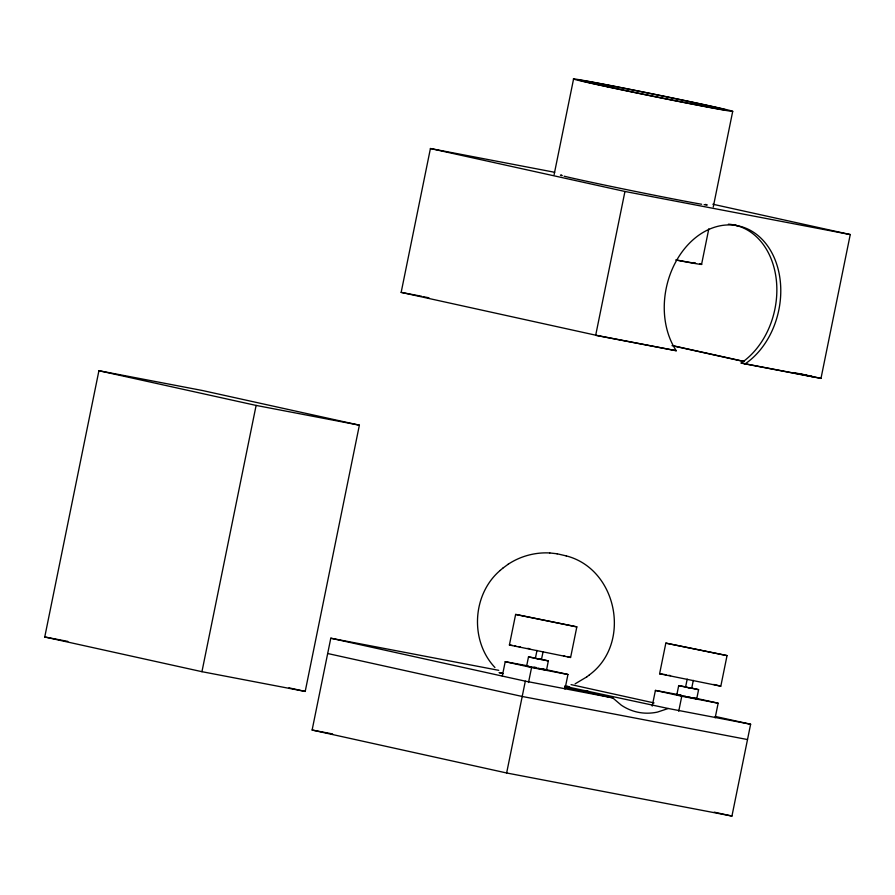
<?xml version="1.0" encoding="UTF-8"?>
<svg xmlns="http://www.w3.org/2000/svg" width="895" height="895" viewBox="0 0 895 895"><rect width="100%" height="100%" fill="white"/><g stroke="black" fill="none" stroke-linecap="round" stroke-linejoin="round"><path stroke-width="1.34" d="M44.75 636.983L98.92 370.72L202.18 390.466L359.376 425.17L305.206 691.432L201.946 671.686L44.75 636.983L67.852 641.402M201.946 671.686L256.115 405.424L98.92 370.72M715.25 716.436L750.625 724.245L731.942 816.061L506.637 772.978L312.12 730.029L330.792 638.213L498.75 670.333M728.407 224.175A74.967 57.336 -77.6 0 1 776.48 281.511A74.967 57.336 -77.6 0 1 741.161 363.023L745.087 363.896A74.967 57.336 -77.6 0 0 774.108 257.424A74.967 57.336 -77.6 0 0 691.13 241.549A74.967 57.336 -77.6 0 0 676.273 350.728L596.45 335.345L401.161 292.374L430.428 148.525L554.676 172.287M554.117 174.637L573.572 78.995M502.285 676.061L505.216 661.685L527.748 665.846M509.4 645.015L515.632 614.406L576.839 626.869L570.607 657.478L509.4 645.015L512.387 645.429M541.341 659.346L548.333 660.89L546.532 670.098L526.64 666.059L528.497 656.874L535.322 658.116M506.637 772.978L525.32 681.162L330.792 638.213M430.428 148.525L624.945 191.474L595.678 335.323L676.273 350.728M528.52 682.516L531.574 667.513L505.216 661.685M537 650.396L535.389 658.272M538.812 659.011L541.453 659.514L543.097 651.649M564.969 689.094L567.956 674.461L542.907 668.934M701.579 264.361L708.806 228.84M713.259 206.98L732.714 111.338M652.22 706.099L655.409 690.414L677.951 694.565M659.604 673.734L665.835 643.125L727.042 655.599L720.811 686.197L659.649 673.778L662.58 674.159M691.544 688.065L698.592 689.642L696.724 698.816L676.833 694.777L678.701 685.592L686.476 687.036M678.723 711.234L681.777 696.232L655.409 690.414M688.378 687.606L685.592 687.002L687.203 679.126M693.301 680.368L691.701 688.244L689.016 687.74M715.172 717.824L718.148 703.19L693.11 697.664M745.087 363.896L820.983 378.406L850.25 234.557L712.856 204.228M589.369 674.897C631.971 643.561 617.405 568.884 566.143 555.862M500.16 570.439C472.191 594.28 469.685 640.798 494.935 667.502M500.126 570.473L502.721 568.247M502.688 568.28L508.147 564.264M586.706 676.967L589.402 674.875M586.74 676.933L575.127 683.836M508.114 564.286C520.331 556.164 535.176 552.148 549.81 552.965M750.625 724.245L668.241 708.493L657.478 712.084A77.753 59.473 -77.6 0 1 621.264 705.148L612.717 697.876L564.879 687.315M548.355 660.924L538.499 658.944M526.64 666.059L528.341 666.316M698.592 689.642L688.702 687.673M676.833 694.777L678.041 694.956M567.877 674.472L531.574 667.513M718.07 703.201L681.777 696.232M576.839 626.869L515.665 614.44M570.495 657.489L567.117 656.55M727.042 655.599L665.835 643.125M720.699 686.208L716.235 685.022M549.754 552.953L557.261 553.792M502.263 673.04L499.086 672.604L503.102 673.655M564.857 686.185L569.656 686.912L567.061 686.185M663.598 674.338L666.014 674.774M535.915 658.351L538.175 658.888M556.88 553.725L566.244 555.896M514.547 645.821L515.822 646.056M518.731 646.593L520.353 646.906M668.934 675.322L670.556 675.624M529.538 666.54L531.686 666.954M679.741 695.27L682.74 695.851M624.945 191.474L850.25 234.557M401.161 292.374L421.634 296.29M423.447 296.748L428.918 297.8M741.161 363.023L812.358 376.638L794.648 372.734M256.115 405.424L359.376 425.17M564.655 686.297L668.241 708.493M525.32 681.162L612.717 697.876M747.504 739.55L522.21 696.467L327.682 653.518M312.12 730.029L332.593 733.945M527.77 648.349L529.795 648.752M533.454 667.301L536.429 667.905M679.607 694.9L681.296 695.236M684.619 696.221L685.615 696.422M534.561 667.211L536.318 667.569M688.803 687.796L678.701 685.592M538.298 658.72L540.345 659.134M538.6 659.067L528.497 656.874M538.723 658.91L540.166 659.212M688.68 697.048L690.627 697.451M538.477 668.319L541.318 668.912M692.361 697.82L696.724 698.816M542.918 669.259L546.532 670.098M734.75 225.115L737.458 225.708M674.069 345.973L743.443 361.289M799.224 373.595L820.983 378.406M672.022 345.66L744.237 361.602M713.673 684.451L715.015 684.753M563.481 655.733L564.812 656.035M571.066 684.608L654.044 702.922M288.94 687.841L305.206 691.432M714.255 812.157L731.942 816.061M699.677 263.734A81.21 1.13 11.5 0 1 675.792 259.986M693.703 262.537A74.967 1.052 11.5 0 1 676.396 259.975M705.528 204.396A74.967 1.052 11.5 0 1 704.13 204.653M701.602 204.239A74.967 1.052 11.5 0 1 631.031 190.534A74.967 1.052 11.5 0 1 564.107 176.192M562.149 175.688A74.967 1.052 11.5 0 1 561.724 175.174M587.657 690.616A77.059 58.936 -77.6 0 1 583.831 692.193M607.425 86.815A81.21 1.13 11.5 0 0 732.412 111.394A81.21 1.13 11.5 0 0 619.586 87.296A81.21 1.13 11.5 0 0 607.425 86.815M610.938 87.453A74.967 1.052 11.5 0 0 726.315 110.141A74.967 1.052 11.5 0 0 622.17 87.9A74.967 1.052 11.5 0 0 610.938 87.453"/></g></svg>
